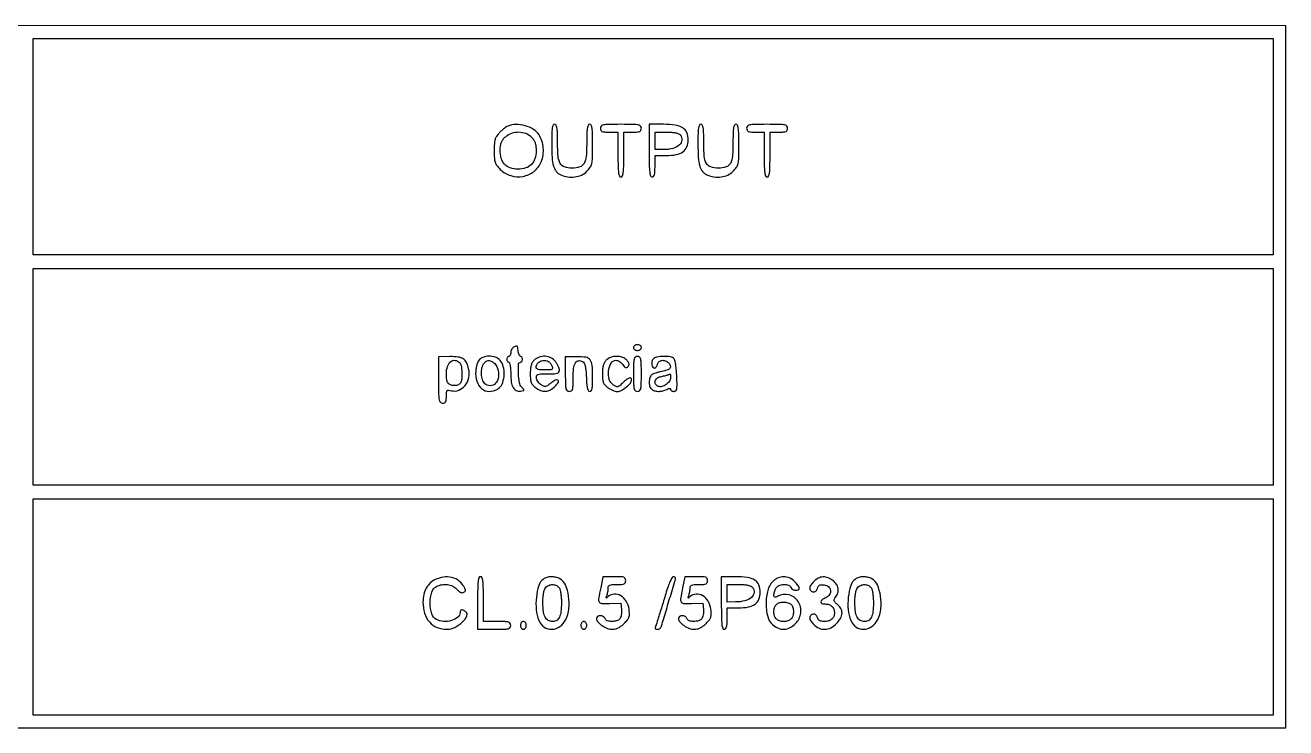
# Model space of a CAD drawing. Header units: millimetres. Extents: x 9982696 to 10277415, y 3207660 to 3335318.
# Drawn here: x 10019727.8 to 10019809.9, y 3333606.5 to 3333652.2 of the extents above; entities that cross this region are included whole.
import ezdxf

# ---------------------------------------------------------------- set-up
doc = ezdxf.new("R2010")
doc.units = ezdxf.units.MM
doc.header["$LTSCALE"] = 2

msp = doc.modelspace()

# ---------------------------------------------------------------- linework, layer by layer
for points in [[(10019533.596, 3333652.113, 0.090753), (10019533.571, 3333651.979, 0.000019), (10019533.563, 3333645.328, 0.000412), (10019533.56, 3333637.96, 0.00025), (10019533.568, 3333629.239), (10019533.6, 3333606.524), (10019671.731, 3333606.524), (10019809.862, 3333606.524), (10019809.862, 3333629.366), (10019809.862, 3333652.208), (10019671.759, 3333652.24, 0.000044), (10019599.834, 3333652.25, 0.000244), (10019561.289, 3333652.233, 0.000006), (10019533.733, 3333652.208, 0.311129)], [(10019759.229, 3333645.678, 0.04915), (10019759.109, 3333645.615, 0.018696), (10019758.956, 3333645.504, 0.018303), (10019758.798, 3333645.37, 0.021342), (10019758.658, 3333645.232, 0.045851), (10019758.491, 3333645.016, 0.074426), (10019758.398, 3333644.805, 0.053363), (10019758.353, 3333644.53, 0.013785), (10019758.34, 3333644.078, 0.013407), (10019758.353, 3333643.597, 0.066453), (10019758.403, 3333643.331, 0.085882), (10019758.516, 3333643.121, 0.030926), (10019758.741, 3333642.866, 0.123024), (10019759.419, 3333642.459, 0.119883), (10019760.216, 3333642.413, 0.12141), (10019760.937, 3333642.738, 0.12826), (10019761.407, 3333643.355, 0.065408), (10019761.524, 3333643.786, 0.054356), (10019761.536, 3333644.261, 0.054823), (10019761.446, 3333644.724, 0.069681), (10019761.261, 3333645.117, 0.109617), (10019760.896, 3333645.472, 0.071232), (10019760.355, 3333645.708, 0.069918), (10019759.758, 3333645.786, 0.095934)], [(10019762.084, 3333644.536, 0.014334), (10019762.11, 3333643.632, 0.056808), (10019762.204, 3333643.085, 0.098628), (10019762.385, 3333642.739, 0.116956), (10019762.675, 3333642.514, 0.069366), (10019763.128, 3333642.379, 0.071315), (10019763.597, 3333642.375, 0.07458), (10019764.029, 3333642.501, 0.08857), (10019764.378, 3333642.744, 0.045009), (10019764.596, 3333643.006, 0.098379), (10019764.7, 3333643.244, 0.04862), (10019764.741, 3333643.597, 0.004727), (10019764.749, 3333644.457, 0.004795), (10019764.742, 3333645.179, 0.030434), (10019764.713, 3333645.544, 0.071967), (10019764.656, 3333645.737, 0.293667), (10019764.558, 3333645.799, 0.270034), (10019764.463, 3333645.744, 0.086315), (10019764.405, 3333645.582, 0.036247), (10019764.374, 3333645.275, 0.006201), (10019764.366, 3333644.689, -0.016738), (10019764.332, 3333643.72, -0.107888), (10019764.196, 3333643.253, -0.193144), (10019763.916, 3333643.022, -0.077429), (10019763.416, 3333642.944, -0.077429), (10019762.917, 3333643.022, -0.193144), (10019762.637, 3333643.253, -0.107888), (10019762.5, 3333643.72, -0.016738), (10019762.466, 3333644.689, 0.006201), (10019762.458, 3333645.275, 0.036247), (10019762.428, 3333645.582, 0.086315), (10019762.37, 3333645.744, 0.270034), (10019762.274, 3333645.799, 0.28624), (10019762.177, 3333645.739, 0.076667), (10019762.12, 3333645.557, 0.032212), (10019762.091, 3333645.212, 0.005195)], [(10019765.256, 3333645.546, 0.102588), (10019765.284, 3333645.414, 0.188085), (10019765.359, 3333645.338, 0.090841), (10019765.513, 3333645.301, 0.013964), (10019765.827, 3333645.292), (10019766.398, 3333645.292), (10019766.398, 3333643.832, 0.004301), (10019766.405, 3333643.043, 0.028132), (10019766.434, 3333642.648, 0.065619), (10019766.49, 3333642.439, 0.303591), (10019766.589, 3333642.373, 0.303591), (10019766.688, 3333642.439, 0.065619), (10019766.743, 3333642.648, 0.028132), (10019766.772, 3333643.043, 0.004301), (10019766.779, 3333643.832), (10019766.779, 3333645.292), (10019767.35, 3333645.292, 0.013964), (10019767.665, 3333645.301, 0.090841), (10019767.818, 3333645.338, 0.188085), (10019767.894, 3333645.414, 0.102588), (10019767.921, 3333645.546, 0.193568), (10019767.865, 3333645.684, 0.15568), (10019767.723, 3333645.762, 0.043488), (10019767.409, 3333645.793, 0.003595), (10019766.589, 3333645.799, 0.003595), (10019765.768, 3333645.793, 0.043488), (10019765.455, 3333645.762, 0.15568), (10019765.312, 3333645.684, 0.193568)], [(10019768.429, 3333644.086, 0.003511), (10019768.435, 3333643.15, 0.024158), (10019768.464, 3333642.69, 0.054088), (10019768.519, 3333642.445, 0.32143), (10019768.619, 3333642.373, 0.211442), (10019768.71, 3333642.413, 0.118311), (10019768.769, 3333642.521, 0.054498), (10019768.801, 3333642.722, 0.01212), (10019768.81, 3333643.071), (10019768.81, 3333643.769), (10019769.554, 3333643.769, 0.045338), (10019770.195, 3333643.827, 0.110897), (10019770.629, 3333644.012, 0.141961), (10019770.879, 3333644.329, 0.096223), (10019770.967, 3333644.784, 0.097259), (10019770.874, 3333645.259, 0.155876), (10019770.61, 3333645.574, 0.108061), (10019770.132, 3333645.748, 0.033482), (10019769.363, 3333645.799), (10019768.429, 3333645.799)], [(10019771.601, 3333644.536, 0.014334), (10019771.627, 3333643.632, 0.056808), (10019771.722, 3333643.085, 0.098628), (10019771.902, 3333642.739, 0.116956), (10019772.192, 3333642.514, 0.069366), (10019772.646, 3333642.379, 0.071315), (10019773.114, 3333642.375, 0.07458), (10019773.547, 3333642.501, 0.08857), (10019773.895, 3333642.744, 0.045009), (10019774.114, 3333643.006, 0.098379), (10019774.217, 3333643.244, 0.04862), (10019774.258, 3333643.597, 0.004727), (10019774.266, 3333644.457, 0.004795), (10019774.259, 3333645.179, 0.030434), (10019774.23, 3333645.544, 0.071967), (10019774.174, 3333645.737, 0.293667), (10019774.076, 3333645.799, 0.270034), (10019773.98, 3333645.744, 0.086315), (10019773.922, 3333645.582, 0.036247), (10019773.892, 3333645.275, 0.006201), (10019773.884, 3333644.689, -0.016738), (10019773.85, 3333643.72, -0.107888), (10019773.713, 3333643.253, -0.193144), (10019773.434, 3333643.022, -0.077429), (10019772.934, 3333642.944, -0.077429), (10019772.434, 3333643.022, -0.193144), (10019772.154, 3333643.253, -0.107888), (10019772.018, 3333643.72, -0.016738), (10019771.984, 3333644.689, 0.006201), (10019771.976, 3333645.275, 0.036247), (10019771.945, 3333645.582, 0.086315), (10019771.887, 3333645.744, 0.270034), (10019771.792, 3333645.799, 0.28624), (10019771.695, 3333645.739, 0.076667), (10019771.638, 3333645.557, 0.032212), (10019771.608, 3333645.212, 0.005195)], [(10019774.774, 3333645.546, 0.102588), (10019774.801, 3333645.414, 0.188085), (10019774.877, 3333645.338, 0.090841), (10019775.03, 3333645.301, 0.013964), (10019775.345, 3333645.292), (10019775.916, 3333645.292), (10019775.916, 3333643.832, 0.004301), (10019775.923, 3333643.043, 0.028132), (10019775.952, 3333642.648, 0.065619), (10019776.008, 3333642.439, 0.303591), (10019776.106, 3333642.373, 0.303591), (10019776.205, 3333642.439, 0.065619), (10019776.261, 3333642.648, 0.028132), (10019776.29, 3333643.043, 0.004301), (10019776.297, 3333643.832), (10019776.297, 3333645.292), (10019776.868, 3333645.292, 0.013964), (10019777.182, 3333645.301, 0.090841), (10019777.336, 3333645.338, 0.188085), (10019777.412, 3333645.414, 0.102588), (10019777.439, 3333645.546, 0.193568), (10019777.383, 3333645.684, 0.15568), (10019777.24, 3333645.762, 0.043488), (10019776.927, 3333645.793, 0.003595), (10019776.106, 3333645.799, 0.003595), (10019775.286, 3333645.793, 0.043488), (10019774.972, 3333645.762, 0.15568), (10019774.83, 3333645.684, 0.193568)], [(10019760.757, 3333644.98, -0.045944), (10019760.909, 3333644.798, -0.066727), (10019761.003, 3333644.612, -0.0579), (10019761.053, 3333644.388, -0.02598), (10019761.069, 3333644.086, -0.071565), (10019760.993, 3333643.563, -0.122589), (10019760.772, 3333643.185, -0.124644), (10019760.402, 3333642.958, -0.075413), (10019759.891, 3333642.881, -0.078935), (10019759.383, 3333642.961, -0.126641), (10019759.015, 3333643.196, -0.12268), (10019758.799, 3333643.585, -0.071451), (10019758.734, 3333644.118, -0.02538), (10019758.756, 3333644.428, -0.06559), (10019758.812, 3333644.644, -0.075721), (10019758.917, 3333644.819, -0.043245), (10019759.09, 3333644.996, -0.093602), (10019759.484, 3333645.224, -0.086898), (10019759.945, 3333645.3, -0.08907), (10019760.395, 3333645.215, -0.105484)], [(10019770.454, 3333645.108, -0.197025), (10019770.56, 3333644.77, -0.195514), (10019770.399, 3333644.455, -0.117555), (10019769.963, 3333644.228, -0.060457), (10019769.349, 3333644.152), (10019768.81, 3333644.15), (10019768.81, 3333644.721), (10019768.81, 3333645.292), (10019769.555, 3333645.292, -0.016354), (10019769.893, 3333645.281, -0.034212), (10019770.153, 3333645.246, -0.044785), (10019770.343, 3333645.189, -0.124855)], [(10019754.724, 3333629.162, 0.003025), (10019754.729, 3333628.223, 0.038648), (10019754.761, 3333627.873, 0.143805), (10019754.838, 3333627.714, 0.211282), (10019754.977, 3333627.653, 0.08801), (10019755.105, 3333627.675, 0.177544), (10019755.182, 3333627.74, 0.107342), (10019755.221, 3333627.866, 0.022274), (10019755.231, 3333628.099, -0.015243), (10019755.239, 3333628.369, -0.169164), (10019755.28, 3333628.466, -0.24275), (10019755.365, 3333628.499, -0.033224), (10019755.558, 3333628.464, 0.157483), (10019756.042, 3333628.496, 0.132422), (10019756.455, 3333628.805, 0.117375), (10019756.69, 3333629.315, 0.108327), (10019756.679, 3333629.892, 0.056096), (10019756.533, 3333630.297, 0.134657), (10019756.324, 3333630.534, 0.114092), (10019755.998, 3333630.653, 0.034314), (10019755.468, 3333630.681), (10019754.724, 3333630.671)], [(10019757.332, 3333630.416, 0.069208), (10019757.256, 3333630.267, 0.027605), (10019757.193, 3333630.046, 0.02658), (10019757.149, 3333629.795, 0.029492), (10019757.135, 3333629.55, 0.10657), (10019757.268, 3333628.93, 0.1564), (10019757.64, 3333628.52, 0.172042), (10019758.151, 3333628.424, 0.131935), (10019758.675, 3333628.657, 0.14708), (10019758.902, 3333628.99, 0.068462), (10019758.991, 3333629.51, 0.067409), (10019758.936, 3333630.047, 0.125381), (10019758.733, 3333630.431, 0.124051), (10019758.421, 3333630.639, 0.088278), (10019758.006, 3333630.709, 0.091274), (10019757.604, 3333630.63, 0.147315)], [(10019759.641, 3333631.319, 0.074546), (10019759.556, 3333631.252, 0.055529), (10019759.484, 3333631.157, 0.055881), (10019759.435, 3333631.05, 0.07861), (10019759.419, 3333630.946, -0.049301), (10019759.41, 3333630.851, -0.069297), (10019759.382, 3333630.771, -0.089471), (10019759.341, 3333630.717, -0.187159), (10019759.292, 3333630.698, 0.148195), (10019759.244, 3333630.684, 0.098894), (10019759.202, 3333630.642, 0.082425), (10019759.175, 3333630.581, 0.064853), (10019759.165, 3333630.508, 0.064853), (10019759.175, 3333630.435, 0.082425), (10019759.202, 3333630.373, 0.098894), (10019759.244, 3333630.332, 0.148195), (10019759.292, 3333630.318, -0.337146), (10019759.342, 3333630.28, -0.024906), (10019759.382, 3333630.102, -0.026529), (10019759.41, 3333629.864, -0.016099), (10019759.419, 3333629.58, 0.031669), (10019759.454, 3333629.024, 0.094828), (10019759.572, 3333628.663, 0.158076), (10019759.773, 3333628.475, 0.146726), (10019760.053, 3333628.434, 0.014067), (10019760.236, 3333628.466, 0.266094), (10019760.278, 3333628.503, 0.271435), (10019760.267, 3333628.557, 0.014528), (10019760.141, 3333628.691, -0.156719), (10019759.991, 3333628.981, -0.028149), (10019759.923, 3333629.593, -0.02471), (10019759.921, 3333630.191, -0.401012), (10019760.053, 3333630.318, 0.148195), (10019760.102, 3333630.332, 0.098894), (10019760.143, 3333630.373, 0.082425), (10019760.171, 3333630.435, 0.064853), (10019760.18, 3333630.508, 0.060556), (10019760.172, 3333630.581, 0.07923), (10019760.145, 3333630.642, 0.097254), (10019760.107, 3333630.684, 0.157486), (10019760.062, 3333630.698, -0.243326), (10019760.013, 3333630.723, -0.053523), (10019759.966, 3333630.808, -0.044256), (10019759.927, 3333630.928, -0.029765), (10019759.903, 3333631.071, 0.019594), (10019759.873, 3333631.272, 0.15855), (10019759.83, 3333631.352, 0.267107), (10019759.76, 3333631.369, 0.056904)], [(10019760.942, 3333630.444, 0.065724), (10019760.824, 3333630.29, 0.060528), (10019760.745, 3333630.107, 0.047963), (10019760.702, 3333629.873, 0.022344), (10019760.688, 3333629.565, 0.02011), (10019760.702, 3333629.223, 0.070008), (10019760.75, 3333629.007, 0.089449), (10019760.849, 3333628.842, 0.046892), (10019761.022, 3333628.677, 0.070259), (10019761.357, 3333628.483, 0.111823), (10019761.682, 3333628.429, 0.111813), (10019761.999, 3333628.521, 0.070239), (10019762.308, 3333628.754, 0.04721), (10019762.524, 3333629.015, 0.436502), (10019762.495, 3333629.143, 0.266157), (10019762.318, 3333629.143, 0.036821), (10019762.002, 3333628.93, -0.021689), (10019761.803, 3333628.787, -0.108057), (10019761.676, 3333628.738, -0.139112), (10019761.556, 3333628.754, -0.045032), (10019761.398, 3333628.839, -0.055261), (10019761.293, 3333628.926, -0.041314), (10019761.198, 3333629.042, -0.042184), (10019761.126, 3333629.169, -0.071106), (10019761.092, 3333629.285, -0.104606), (10019761.101, 3333629.434, -0.241233), (10019761.174, 3333629.515, -0.082087), (10019761.353, 3333629.55, -0.006994), (10019761.821, 3333629.556, 0.008733), (10019762.255, 3333629.564, 0.065896), (10019762.456, 3333629.598, 0.172102), (10019762.554, 3333629.67, 0.148817), (10019762.591, 3333629.793, 0.078685), (10019762.573, 3333629.907, 0.029388), (10019762.514, 3333630.058, 0.028242), (10019762.429, 3333630.219, 0.030501), (10019762.328, 3333630.364, 0.112063), (10019762.034, 3333630.603, 0.100298), (10019761.653, 3333630.703, 0.100173), (10019761.263, 3333630.647, 0.111476)], [(10019762.972, 3333629.538, 0.004593), (10019762.978, 3333628.856, 0.050964), (10019763.011, 3333628.586, 0.169746), (10019763.088, 3333628.462, 0.170672), (10019763.226, 3333628.414, 0.140474), (10019763.362, 3333628.453, 0.184439), (10019763.439, 3333628.555, 0.064066), (10019763.473, 3333628.772, 0.006771), (10019763.48, 3333629.287, -0.027423), (10019763.514, 3333629.91, -0.102724), (10019763.634, 3333630.281, -0.231243), (10019763.833, 3333630.416, -0.177741), (10019764.093, 3333630.36, -0.134651), (10019764.196, 3333630.248, -0.059981), (10019764.267, 3333630.058, -0.037252), (10019764.313, 3333629.768, -0.011202), (10019764.342, 3333629.321, 0.009151), (10019764.369, 3333628.87, 0.040645), (10019764.411, 3333628.608, 0.08391), (10019764.473, 3333628.464, 0.25421), (10019764.564, 3333628.414, 0.252923), (10019764.654, 3333628.463, 0.094439), (10019764.71, 3333628.6, 0.04226), (10019764.741, 3333628.855, 0.008577), (10019764.749, 3333629.311, 0.017912), (10019764.72, 3333630.123, 0.143228), (10019764.59, 3333630.471, 0.198731), (10019764.315, 3333630.635, 0.039919), (10019763.733, 3333630.673), (10019762.972, 3333630.662)], [(10019765.637, 3333630.444, 0.065724), (10019765.519, 3333630.29, 0.060528), (10019765.441, 3333630.107, 0.047963), (10019765.397, 3333629.873, 0.022344), (10019765.383, 3333629.565, 0.02011), (10019765.397, 3333629.223, 0.070008), (10019765.445, 3333629.007, 0.089449), (10019765.544, 3333628.842, 0.046892), (10019765.718, 3333628.677, 0.03844), (10019765.868, 3333628.576, 0.030776), (10019766.044, 3333628.491, 0.031716), (10019766.217, 3333628.433, 0.065831), (10019766.358, 3333628.414, 0.127431), (10019766.616, 3333628.481, 0.04401), (10019766.937, 3333628.698, 0.042985), (10019767.209, 3333628.961, 0.180948), (10019767.287, 3333629.17, 0.236955), (10019767.237, 3333629.268, 0.247639), (10019767.13, 3333629.285, 0.088102), (10019766.951, 3333629.186, 0.025759), (10019766.716, 3333628.974, -0.01794), (10019766.515, 3333628.787, -0.120841), (10019766.394, 3333628.725, -0.16442), (10019766.278, 3333628.736, -0.041116), (10019766.107, 3333628.829, -0.17779), (10019765.835, 3333629.198, -0.096089), (10019765.783, 3333629.766, -0.109516), (10019765.946, 3333630.261, -0.264595), (10019766.269, 3333630.444, -0.093919), (10019766.376, 3333630.424, -0.048605), (10019766.498, 3333630.362, -0.045958), (10019766.614, 3333630.271, -0.051856), (10019766.707, 3333630.164, 0.028025), (10019766.812, 3333630.031, 0.122952), (10019766.894, 3333629.975, 0.196723), (10019766.971, 3333629.977, 0.091956), (10019767.054, 3333630.034, 0.090475), (10019767.114, 3333630.121, 0.15703), (10019767.124, 3333630.207, 0.105818), (10019767.081, 3333630.307, 0.028835), (10019766.972, 3333630.441, 0.122549), (10019766.692, 3333630.63, 0.08652), (10019766.316, 3333630.696, 0.085147), (10019765.935, 3333630.632, 0.112439)], [(10019767.414, 3333631.269, 0.130775), (10019767.433, 3333631.196, 0.10214), (10019767.488, 3333631.135, 0.08892), (10019767.57, 3333631.093, 0.072314), (10019767.667, 3333631.079, 0.072314), (10019767.765, 3333631.093, 0.08892), (10019767.847, 3333631.135, 0.10214), (10019767.902, 3333631.196, 0.130775), (10019767.921, 3333631.269, 0.130775), (10019767.902, 3333631.342, 0.10214), (10019767.847, 3333631.404, 0.08892), (10019767.765, 3333631.445, 0.072314), (10019767.667, 3333631.46, 0.072314), (10019767.57, 3333631.445, 0.08892), (10019767.488, 3333631.404, 0.10214), (10019767.433, 3333631.342, 0.130775)], [(10019767.414, 3333629.556, 0.004487), (10019767.42, 3333628.862, 0.050222), (10019767.452, 3333628.589, 0.168559), (10019767.53, 3333628.463, 0.17273), (10019767.667, 3333628.414, 0.17273), (10019767.805, 3333628.463, 0.168559), (10019767.882, 3333628.589, 0.050222), (10019767.915, 3333628.862, 0.004487), (10019767.921, 3333629.556, 0.004487), (10019767.915, 3333630.25, 0.050222), (10019767.882, 3333630.524, 0.168559), (10019767.805, 3333630.649, 0.17273), (10019767.667, 3333630.698, 0.17273), (10019767.53, 3333630.649, 0.168559), (10019767.452, 3333630.524, 0.050222), (10019767.42, 3333630.25, 0.004487)], [(10019768.684, 3333630.51, 0.120295), (10019768.604, 3333630.345, 0.099875), (10019768.601, 3333630.149, 0.12137), (10019768.671, 3333629.995, 0.229755), (10019768.791, 3333629.937, 0.177388), (10019768.84, 3333629.955, 0.061393), (10019768.892, 3333630.011, 0.05167), (10019768.939, 3333630.094, 0.040275), (10019768.973, 3333630.191, -0.156788), (10019769.077, 3333630.354, -0.138056), (10019769.262, 3333630.436, -0.122623), (10019769.48, 3333630.414, -0.11083), (10019769.672, 3333630.292, -0.090674), (10019769.803, 3333630.103, -0.242145), (10019769.795, 3333629.944, -0.171579), (10019769.648, 3333629.819, -0.046511), (10019769.349, 3333629.736, 0.013292), (10019769.15, 3333629.694, 0.012017), (10019768.948, 3333629.641, 0.012136), (10019768.768, 3333629.585, 0.03708), (10019768.651, 3333629.535, 0.17695), (10019768.501, 3333629.372, 0.0806), (10019768.434, 3333629.087, 0.077688), (10019768.459, 3333628.784, 0.137659), (10019768.581, 3333628.566, 0.127405), (10019768.763, 3333628.46, 0.064479), (10019769.027, 3333628.42, 0.059891), (10019769.317, 3333628.448, 0.068374), (10019769.579, 3333628.545, -0.024465), (10019769.692, 3333628.599, -0.098707), (10019769.765, 3333628.613, -0.223915), (10019769.807, 3333628.594, -0.174147), (10019769.825, 3333628.545, 0.165298), (10019769.842, 3333628.495, 0.095381), (10019769.89, 3333628.453, 0.076451), (10019769.962, 3333628.424, 0.057216), (10019770.047, 3333628.414, 0.197021), (10019770.161, 3333628.46, 0.154623), (10019770.224, 3333628.58, 0.050239), (10019770.244, 3333628.83, 0.005749), (10019770.226, 3333629.397, 0.011678), (10019770.2, 3333629.786, 0.015294), (10019770.157, 3333630.139, 0.01282), (10019770.106, 3333630.428, 0.122952), (10019770.052, 3333630.54, 0.185694), (10019769.824, 3333630.668, 0.041642), (10019769.371, 3333630.696, 0.0419), (10019768.917, 3333630.647, 0.173862)], [(10019756.094, 3333630.292, -0.152596), (10019756.195, 3333630.1, -0.030439), (10019756.241, 3333629.712, -0.033005), (10019756.238, 3333629.301, -0.073232), (10019756.169, 3333628.996, -0.122927), (10019756.114, 3333628.916, -0.069839), (10019756.014, 3333628.851, -0.06032), (10019755.885, 3333628.809, -0.04885), (10019755.739, 3333628.795, -0.088295), (10019755.496, 3333628.838, -0.161812), (10019755.34, 3333628.962, -0.112807), (10019755.256, 3333629.192, -0.03189), (10019755.231, 3333629.575, -0.075797), (10019755.303, 3333630.044, -0.144667), (10019755.513, 3333630.358, -0.211478), (10019755.8, 3333630.439, -0.162732)], [(10019758.507, 3333630.028, -0.110591), (10019758.628, 3333629.501, -0.141153), (10019758.493, 3333629.023, -0.202297), (10019758.171, 3333628.795, -0.209919), (10019757.789, 3333628.871, -0.142725), (10019757.608, 3333629.097, -0.072572), (10019757.518, 3333629.453, -0.067353), (10019757.53, 3333629.853, -0.081512), (10019757.651, 3333630.207, -0.15486), (10019757.831, 3333630.382, -0.169398), (10019758.072, 3333630.413, -0.137405), (10019758.319, 3333630.285, -0.093389)], [(10019761.903, 3333630.347, -0.062485), (10019761.961, 3333630.296, -0.02892), (10019762.023, 3333630.216, -0.028095), (10019762.079, 3333630.124, -0.034842), (10019762.121, 3333630.032, -0.113427), (10019762.136, 3333629.917, -0.266876), (10019762.087, 3333629.85, -0.096645), (10019761.952, 3333629.817, -0.010977), (10019761.636, 3333629.81, -0.018723), (10019761.384, 3333629.819, -0.052103), (10019761.209, 3333629.851, -0.08899), (10019761.105, 3333629.903, -0.237487), (10019761.069, 3333629.975, -0.163521), (10019761.148, 3333630.212, -0.126297), (10019761.363, 3333630.383, -0.119283), (10019761.645, 3333630.435, -0.137213)], [(10019769.825, 3333629.305, -0.163242), (10019769.749, 3333629.081, -0.078698), (10019769.528, 3333628.867, -0.078937), (10019769.252, 3333628.734, -0.166696), (10019769.018, 3333628.742, -0.157212), (10019768.847, 3333628.879, -0.202607), (10019768.811, 3333629.075, -0.169947), (10019768.929, 3333629.264, -0.115866), (10019769.159, 3333629.375, 0.003509), (10019769.301, 3333629.407, 0.00363), (10019769.442, 3333629.441, 0.003504), (10019769.564, 3333629.473, 0.015583), (10019769.634, 3333629.494, -0.000365), (10019769.685, 3333629.511, -0.000436), (10019769.733, 3333629.527, -0.000376), (10019769.774, 3333629.54, -0.002847), (10019769.793, 3333629.546, -0.44555), (10019769.806, 3333629.539, -0.017282), (10019769.815, 3333629.48, -0.020851), (10019769.822, 3333629.401, -0.011894)], [(10019754.51, 3333616.173, 0.088841), (10019754.178, 3333615.952, 0.076309), (10019753.923, 3333615.619, 0.069652), (10019753.763, 3333615.196, 0.055885), (10019753.708, 3333614.711, 0.072168), (10019753.815, 3333613.975, 0.108593), (10019754.128, 3333613.409, 0.117767), (10019754.626, 3333613.057, 0.095549), (10019755.271, 3333612.932, 0.117503), (10019755.784, 3333613.055, 0.073808), (10019756.29, 3333613.412, 0.102186), (10019756.567, 3333613.814, 0.366981), (10019756.482, 3333614.089, 0.035146), (10019756.318, 3333614.177, 0.146806), (10019756.208, 3333614.192, 0.25288), (10019756.143, 3333614.142, 0.105709), (10019756.12, 3333614.031, -0.223201), (10019755.975, 3333613.722, -0.100023), (10019755.571, 3333613.505, -0.08585), (10019755.053, 3333613.442, -0.111068), (10019754.593, 3333613.569, -0.198029), (10019754.279, 3333613.95, -0.074633), (10019754.175, 3333614.646, -0.074618), (10019754.28, 3333615.342, -0.197744), (10019754.594, 3333615.723, -0.082058), (10019754.931, 3333615.837, -0.075133), (10019755.298, 3333615.842, -0.077148), (10019755.641, 3333615.74, -0.095119), (10019755.91, 3333615.542, 0.031653), (10019756.047, 3333615.412, 0.07121), (10019756.168, 3333615.337, 0.102505), (10019756.275, 3333615.315, 0.140269), (10019756.37, 3333615.341, 0.094286), (10019756.447, 3333615.412, 0.18781), (10019756.469, 3333615.491, 0.101857), (10019756.435, 3333615.6, 0.018156), (10019756.325, 3333615.782, 0.096554), (10019755.992, 3333616.124, 0.09878), (10019755.559, 3333616.311, 0.08997), (10019755.052, 3333616.328, 0.065902)], [(10019757.262, 3333614.645), (10019757.262, 3333612.932), (10019758.34, 3333612.932, 0.004884), (10019758.992, 3333612.939, 0.052938), (10019759.252, 3333612.971, 0.1727), (10019759.372, 3333613.049, 0.165398), (10019759.419, 3333613.186, 0.142406), (10019759.379, 3333613.322, 0.183695), (10019759.276, 3333613.399, 0.063075), (10019759.055, 3333613.433, 0.006583), (10019758.531, 3333613.44), (10019757.642, 3333613.44), (10019757.642, 3333614.899, 0.004301), (10019757.636, 3333615.689, 0.028132), (10019757.606, 3333616.084, 0.065619), (10019757.551, 3333616.293, 0.303591), (10019757.452, 3333616.359, 0.32143), (10019757.351, 3333616.286, 0.054088), (10019757.297, 3333616.041, 0.024158), (10019757.268, 3333615.582, 0.003511)], [(10019761.543, 3333616.2, 0.1539), (10019761.245, 3333615.779, 0.05069), (10019761.086, 3333615.029, 0.049571), (10019761.078, 3333614.199, 0.076546), (10019761.251, 3333613.504, 0.144164), (10019761.594, 3333613.08, 0.161125), (10019762.097, 3333612.934, 0.148964), (10019762.619, 3333613.114, 0.12009), (10019763.004, 3333613.568, 0.091591), (10019763.205, 3333614.262, 0.061646), (10019763.185, 3333615.09, 0.065027), (10019762.976, 3333615.823, 0.169742), (10019762.611, 3333616.221, 0.067083), (10019762.341, 3333616.322, 0.060978), (10019762.045, 3333616.352, 0.063966), (10019761.765, 3333616.311, 0.093726)], [(10019765.274, 3333615.639, 0.007647), (10019765.141, 3333614.919, 0.173985), (10019765.177, 3333614.715, 0.258634), (10019765.331, 3333614.622, 0.017725), (10019765.859, 3333614.621), (10019766.589, 3333614.645), (10019766.629, 3333614.225, -0.035521), (10019766.634, 3333614.05, -0.033843), (10019766.613, 3333613.874, -0.03571), (10019766.574, 3333613.721, -0.092336), (10019766.518, 3333613.622, -0.15056), (10019766.313, 3333613.487, -0.07236), (10019765.997, 3333613.444, -0.076392), (10019765.701, 3333613.492, -0.226456), (10019765.556, 3333613.63, 0.176614), (10019765.44, 3333613.764, 0.122736), (10019765.244, 3333613.816, 0.148224), (10019765.072, 3333613.767, 0.255029), (10019765.003, 3333613.639, 0.189623), (10019765.089, 3333613.42, 0.056304), (10019765.368, 3333613.18, 0.054864), (10019765.72, 3333612.994, 0.094528), (10019766.045, 3333612.932, 0.065567), (10019766.231, 3333612.957, 0.052253), (10019766.421, 3333613.03, 0.046239), (10019766.613, 3333613.151, 0.032476), (10019766.805, 3333613.319, 0.02533), (10019767.016, 3333613.553, 0.088561), (10019767.115, 3333613.73, 0.089794), (10019767.145, 3333613.929, 0.026479), (10019767.12, 3333614.238, 0.099891), (10019766.942, 3333614.755, 0.123938), (10019766.585, 3333615.117, 0.152435), (10019766.157, 3333615.223, 0.173948), (10019765.771, 3333615.058, -0.011408), (10019765.677, 3333614.975, -0.363839), (10019765.649, 3333614.975, -0.303492), (10019765.64, 3333615.005, -0.009588), (10019765.682, 3333615.132, 0.026285), (10019765.713, 3333615.238, 0.015902), (10019765.74, 3333615.367, 0.015913), (10019765.758, 3333615.498, 0.026819), (10019765.764, 3333615.608, -0.113128), (10019765.792, 3333615.732, -0.18126), (10019765.87, 3333615.806, -0.086675), (10019766.026, 3333615.842, -0.014278), (10019766.335, 3333615.851, 0.013964), (10019766.65, 3333615.86, 0.090841), (10019766.803, 3333615.897, 0.188085), (10019766.879, 3333615.973, 0.102588), (10019766.906, 3333616.105, 0.124264), (10019766.872, 3333616.239, 0.189076), (10019766.781, 3333616.316, 0.073542), (10019766.591, 3333616.351, 0.00879), (10019766.162, 3333616.359), (10019765.418, 3333616.359)], [(10019769.509, 3333615.248, -0.001175), (10019769.368, 3333614.782, -0.001054), (10019769.221, 3333614.299, -0.001056), (10019769.086, 3333613.866, -0.003312), (10019768.994, 3333613.576, 0.002131), (10019768.843, 3333613.11, 0.076271), (10019768.826, 3333612.998, 0.345554), (10019768.865, 3333612.948, 0.060903), (10019768.991, 3333612.932, 0.11073), (10019769.066, 3333612.949, 0.073736), (10019769.138, 3333612.998, 0.068578), (10019769.199, 3333613.069, 0.070725), (10019769.237, 3333613.154, -0.002473), (10019769.378, 3333613.638, -0.000254), (10019769.717, 3333614.777, -0.000116), (10019770.078, 3333615.985, -0.00712), (10019770.145, 3333616.2, 0.109967), (10019770.151, 3333616.26, 0.139201), (10019770.13, 3333616.312, 0.131804), (10019770.083, 3333616.346, 0.093785), (10019770.019, 3333616.359, 0.263366), (10019769.924, 3333616.305, 0.027544), (10019769.801, 3333616.071, 0.024726), (10019769.662, 3333615.725, 0.010428)], [(10019770.604, 3333615.639, 0.007647), (10019770.47, 3333614.919, 0.173985), (10019770.507, 3333614.715, 0.258634), (10019770.661, 3333614.622, 0.017725), (10019771.189, 3333614.621), (10019771.919, 3333614.645), (10019771.959, 3333614.225, -0.035521), (10019771.963, 3333614.05, -0.033843), (10019771.943, 3333613.874, -0.03571), (10019771.904, 3333613.721, -0.092336), (10019771.848, 3333613.622, -0.15056), (10019771.643, 3333613.487, -0.07236), (10019771.327, 3333613.444, -0.076392), (10019771.031, 3333613.492, -0.226456), (10019770.886, 3333613.63, 0.176614), (10019770.77, 3333613.764, 0.122736), (10019770.574, 3333613.816, 0.148224), (10019770.402, 3333613.767, 0.255029), (10019770.332, 3333613.639, 0.189623), (10019770.419, 3333613.42, 0.056304), (10019770.698, 3333613.18, 0.054864), (10019771.05, 3333612.994, 0.094528), (10019771.374, 3333612.932, 0.065567), (10019771.561, 3333612.957, 0.052253), (10019771.751, 3333613.03, 0.046239), (10019771.943, 3333613.151, 0.032476), (10019772.135, 3333613.319, 0.02533), (10019772.346, 3333613.553, 0.088561), (10019772.445, 3333613.73, 0.089794), (10019772.475, 3333613.929, 0.026479), (10019772.45, 3333614.238, 0.099891), (10019772.272, 3333614.755, 0.123938), (10019771.915, 3333615.117, 0.152435), (10019771.487, 3333615.223, 0.173948), (10019771.1, 3333615.058, -0.011408), (10019771.007, 3333614.975, -0.363839), (10019770.978, 3333614.975, -0.303492), (10019770.97, 3333615.005, -0.009588), (10019771.012, 3333615.132, 0.026285), (10019771.043, 3333615.238, 0.015902), (10019771.07, 3333615.367, 0.015913), (10019771.088, 3333615.498, 0.026819), (10019771.094, 3333615.608, -0.113128), (10019771.122, 3333615.732, -0.18126), (10019771.2, 3333615.806, -0.086675), (10019771.355, 3333615.842, -0.014278), (10019771.665, 3333615.851, 0.013964), (10019771.979, 3333615.86, 0.090841), (10019772.133, 3333615.897, 0.188085), (10019772.209, 3333615.973, 0.102588), (10019772.236, 3333616.105, 0.124264), (10019772.202, 3333616.239, 0.189076), (10019772.111, 3333616.316, 0.073542), (10019771.921, 3333616.351, 0.00879), (10019771.492, 3333616.359), (10019770.748, 3333616.359)], [(10019773.124, 3333614.645, 0.003511), (10019773.131, 3333613.709, 0.024158), (10019773.159, 3333613.25, 0.054088), (10019773.214, 3333613.004, 0.32143), (10019773.315, 3333612.932, 0.211442), (10019773.405, 3333612.972, 0.118311), (10019773.464, 3333613.08, 0.054498), (10019773.496, 3333613.282, 0.01212), (10019773.505, 3333613.63), (10019773.505, 3333614.328), (10019774.249, 3333614.328, 0.045338), (10019774.891, 3333614.386, 0.110897), (10019775.324, 3333614.571, 0.141961), (10019775.574, 3333614.889, 0.096223), (10019775.662, 3333615.343, 0.097259), (10019775.569, 3333615.819, 0.155876), (10019775.306, 3333616.133, 0.108061), (10019774.827, 3333616.307, 0.033482), (10019774.059, 3333616.359), (10019773.124, 3333616.359)], [(10019776.49, 3333616.056, 0.131199), (10019776.15, 3333615.468, 0.064939), (10019776.034, 3333614.607, 0.065701), (10019776.142, 3333613.762, 0.151696), (10019776.478, 3333613.225, 0.081303), (10019776.843, 3333613.002, 0.110077), (10019777.223, 3333612.938, 0.10793), (10019777.6, 3333613.042, 0.075811), (10019777.956, 3333613.303, 0.1686), (10019778.295, 3333614.002, 0.175374), (10019778.121, 3333614.748, 0.188541), (10019777.525, 3333615.174, 0.187043), (10019776.796, 3333615.085, -0.025079), (10019776.668, 3333615.025, -0.170538), (10019776.6, 3333615.021, -0.267343), (10019776.562, 3333615.061, -0.060402), (10019776.55, 3333615.157, -0.048435), (10019776.56, 3333615.252, -0.022822), (10019776.589, 3333615.372, -0.022367), (10019776.632, 3333615.497, -0.029279), (10019776.682, 3333615.606, -0.169929), (10019776.869, 3333615.778, -0.087487), (10019777.183, 3333615.852, -0.093292), (10019777.487, 3333615.812, -0.226075), (10019777.647, 3333615.661, 0.179114), (10019777.757, 3333615.535, 0.098216), (10019777.954, 3333615.474, 0.123374), (10019778.131, 3333615.5, 0.304855), (10019778.2, 3333615.603, 0.130216), (10019778.182, 3333615.673, 0.023416), (10019778.109, 3333615.788, 0.023867), (10019778.008, 3333615.918, 0.01959), (10019777.889, 3333616.047, 0.090655), (10019777.559, 3333616.275, 0.10482), (10019777.187, 3333616.356, 0.105522), (10019776.816, 3333616.279, 0.092986)], [(10019779.137, 3333616.038, 0.048396), (10019778.941, 3333615.8, 0.140506), (10019778.877, 3333615.6, 0.225394), (10019778.94, 3333615.454, 0.132254), (10019779.114, 3333615.369, 0.12905), (10019779.196, 3333615.374, 0.099095), (10019779.274, 3333615.419, 0.084773), (10019779.338, 3333615.497, 0.065081), (10019779.38, 3333615.6, -0.067268), (10019779.433, 3333615.73, -0.140229), (10019779.511, 3333615.805, -0.114435), (10019779.628, 3333615.836, -0.036863), (10019779.809, 3333615.829, -0.142934), (10019780.093, 3333615.709, -0.191718), (10019780.229, 3333615.467, -0.185838), (10019780.163, 3333615.192, -0.135687), (10019779.92, 3333614.989, 0.048796), (10019779.683, 3333614.852, 0.221193), (10019779.607, 3333614.716, 0.345359), (10019779.674, 3333614.616, 0.079705), (10019779.888, 3333614.582, -0.081113), (10019780.132, 3333614.542, -0.110425), (10019780.323, 3333614.427, -0.113411), (10019780.442, 3333614.245, -0.08909), (10019780.484, 3333614.011, -0.091913), (10019780.439, 3333613.768, -0.125562), (10019780.311, 3333613.587, -0.112498), (10019780.1, 3333613.477, -0.064196), (10019779.813, 3333613.44, -0.041546), (10019779.638, 3333613.454, -0.093362), (10019779.515, 3333613.5, -0.113365), (10019779.43, 3333613.581, -0.081437), (10019779.377, 3333613.7, 0.069081), (10019779.337, 3333613.798, 0.084738), (10019779.273, 3333613.874, 0.097058), (10019779.195, 3333613.917, 0.127087), (10019779.114, 3333613.922, 0.132254), (10019778.94, 3333613.837, 0.225394), (10019778.877, 3333613.691, 0.140506), (10019778.941, 3333613.491, 0.048396), (10019779.137, 3333613.253, 0.088391), (10019779.487, 3333613.009, 0.117151), (10019779.867, 3333612.932, 0.112218), (10019780.253, 3333613.033, 0.076314), (10019780.621, 3333613.303, 0.065367), (10019780.881, 3333613.641, 0.117836), (10019780.98, 3333613.974, 0.136985), (10019780.912, 3333614.282, 0.104087), (10019780.69, 3333614.548, -0.022666), (10019780.525, 3333614.69, -0.139376), (10019780.468, 3333614.786, -0.180805), (10019780.477, 3333614.884, -0.043922), (10019780.563, 3333615.025, 0.0851), (10019780.702, 3333615.305, 0.110253), (10019780.723, 3333615.59, 0.10876), (10019780.62, 3333615.86, 0.081051), (10019780.404, 3333616.096, 0.069674), (10019780.073, 3333616.288, 0.108901), (10019779.749, 3333616.344, 0.111029), (10019779.436, 3333616.259, 0.074505)], [(10019781.847, 3333616.2, 0.1539), (10019781.549, 3333615.779, 0.05069), (10019781.39, 3333615.029, 0.049571), (10019781.382, 3333614.199, 0.076546), (10019781.555, 3333613.504, 0.144164), (10019781.898, 3333613.08, 0.161125), (10019782.401, 3333612.934, 0.148964), (10019782.923, 3333613.114, 0.12009), (10019783.308, 3333613.568, 0.091591), (10019783.509, 3333614.262, 0.061646), (10019783.489, 3333615.09, 0.065027), (10019783.28, 3333615.823, 0.169742), (10019782.915, 3333616.221, 0.067083), (10019782.645, 3333616.322, 0.060978), (10019782.349, 3333616.352, 0.063966), (10019782.069, 3333616.311, 0.093726)], [(10019762.587, 3333615.606, -0.071628), (10019762.638, 3333615.466, -0.01735), (10019762.68, 3333615.222, -0.017446), (10019762.709, 3333614.937, -0.016553), (10019762.718, 3333614.645, -0.026425), (10019762.689, 3333614.084, -0.082479), (10019762.588, 3333613.721, -0.138948), (10019762.412, 3333613.516, -0.146969), (10019762.158, 3333613.44, -0.123242), (10019761.863, 3333613.514, -0.148236), (10019761.661, 3333613.716, -0.093541), (10019761.547, 3333614.078, -0.02965), (10019761.513, 3333614.645, -0.017277), (10019761.524, 3333614.983, -0.026022), (10019761.56, 3333615.275, -0.029405), (10019761.615, 3333615.506, -0.100834), (10019761.687, 3333615.641, -0.122666), (10019761.897, 3333615.795, -0.107761), (10019762.165, 3333615.843, -0.113429), (10019762.418, 3333615.774, -0.148088)], [(10019775.15, 3333615.667, -0.197025), (10019775.255, 3333615.33, -0.195514), (10019775.094, 3333615.014, -0.117555), (10019774.658, 3333614.787, -0.060457), (10019774.044, 3333614.711), (10019773.505, 3333614.709), (10019773.505, 3333615.28), (10019773.505, 3333615.851), (10019774.251, 3333615.851, -0.016354), (10019774.588, 3333615.84, -0.034212), (10019774.848, 3333615.805, -0.044785), (10019775.038, 3333615.748, -0.124855)], [(10019782.891, 3333615.606, -0.071628), (10019782.942, 3333615.466, -0.01735), (10019782.984, 3333615.222, -0.017446), (10019783.013, 3333614.937, -0.016553), (10019783.022, 3333614.645, -0.026425), (10019782.993, 3333614.084, -0.082479), (10019782.892, 3333613.721, -0.138948), (10019782.716, 3333613.516, -0.146969), (10019782.462, 3333613.44, -0.123242), (10019782.167, 3333613.514, -0.148236), (10019781.965, 3333613.716, -0.093541), (10019781.851, 3333614.078, -0.02965), (10019781.817, 3333614.645, -0.017277), (10019781.828, 3333614.983, -0.026022), (10019781.864, 3333615.275, -0.029405), (10019781.919, 3333615.506, -0.100834), (10019781.991, 3333615.641, -0.122666), (10019782.201, 3333615.795, -0.107761), (10019782.469, 3333615.843, -0.113429), (10019782.722, 3333615.774, -0.148088)], [(10019777.667, 3333614.557, -0.082665), (10019777.726, 3333614.475, -0.03742), (10019777.775, 3333614.352, -0.035729), (10019777.808, 3333614.212, -0.040779), (10019777.819, 3333614.074, -0.073503), (10019777.779, 3333613.799, -0.123602), (10019777.659, 3333613.6, -0.123602), (10019777.46, 3333613.481, -0.073503), (10019777.185, 3333613.44, -0.073503), (10019776.91, 3333613.481, -0.123602), (10019776.71, 3333613.6, -0.123602), (10019776.591, 3333613.799, -0.073503), (10019776.55, 3333614.074, -0.073503), (10019776.591, 3333614.35, -0.123602), (10019776.71, 3333614.549, -0.123602), (10019776.91, 3333614.668, -0.073503), (10019777.185, 3333614.709, -0.040779), (10019777.322, 3333614.698, -0.035729), (10019777.463, 3333614.664, -0.03742), (10019777.585, 3333614.615, -0.082665)], [(10019760.053, 3333613.186, 0.072314), (10019760.068, 3333613.088, 0.08892), (10019760.109, 3333613.006, 0.10214), (10019760.171, 3333612.952, 0.130775), (10019760.244, 3333612.932, 0.130775), (10019760.317, 3333612.952, 0.10214), (10019760.379, 3333613.006, 0.08892), (10019760.42, 3333613.088, 0.072314), (10019760.434, 3333613.186, 0.072314), (10019760.42, 3333613.284, 0.08892), (10019760.379, 3333613.366, 0.10214), (10019760.317, 3333613.42, 0.130775), (10019760.244, 3333613.44, 0.130775), (10019760.171, 3333613.42, 0.10214), (10019760.109, 3333613.366, 0.08892), (10019760.068, 3333613.284, 0.072314)], [(10019763.987, 3333613.186, 0.072314), (10019764.002, 3333613.088, 0.08892), (10019764.043, 3333613.006, 0.10214), (10019764.105, 3333612.952, 0.130775), (10019764.178, 3333612.932, 0.130775), (10019764.251, 3333612.952, 0.10214), (10019764.313, 3333613.006, 0.08892), (10019764.354, 3333613.088, 0.072314), (10019764.368, 3333613.186, 0.072314), (10019764.354, 3333613.284, 0.08892), (10019764.313, 3333613.366, 0.10214), (10019764.251, 3333613.42, 0.130775), (10019764.178, 3333613.44, 0.130775), (10019764.105, 3333613.42, 0.10214), (10019764.043, 3333613.366, 0.08892), (10019764.002, 3333613.284, 0.072314)]]:
    msp.add_lwpolyline(points, format="xyb", close=True)
for points in [[(10019809.037, 3333644.34), (10019809.037, 3333637.297), (10019768.683, 3333637.297), (10019728.328, 3333637.297), (10019728.328, 3333644.34), (10019728.328, 3333651.383), (10019768.683, 3333651.383), (10019809.037, 3333651.383)], [(10019809.037, 3333629.366), (10019809.037, 3333622.323), (10019768.683, 3333622.323), (10019728.328, 3333622.323), (10019728.328, 3333629.366), (10019728.328, 3333636.409), (10019768.683, 3333636.409), (10019809.037, 3333636.409)], [(10019809.037, 3333614.392), (10019809.037, 3333607.349), (10019768.683, 3333607.349), (10019728.328, 3333607.349), (10019728.328, 3333614.392), (10019728.328, 3333621.435), (10019768.683, 3333621.435), (10019809.037, 3333621.435)]]:
    msp.add_lwpolyline(points, close=True)

doc.saveas('drawing.dxf')
